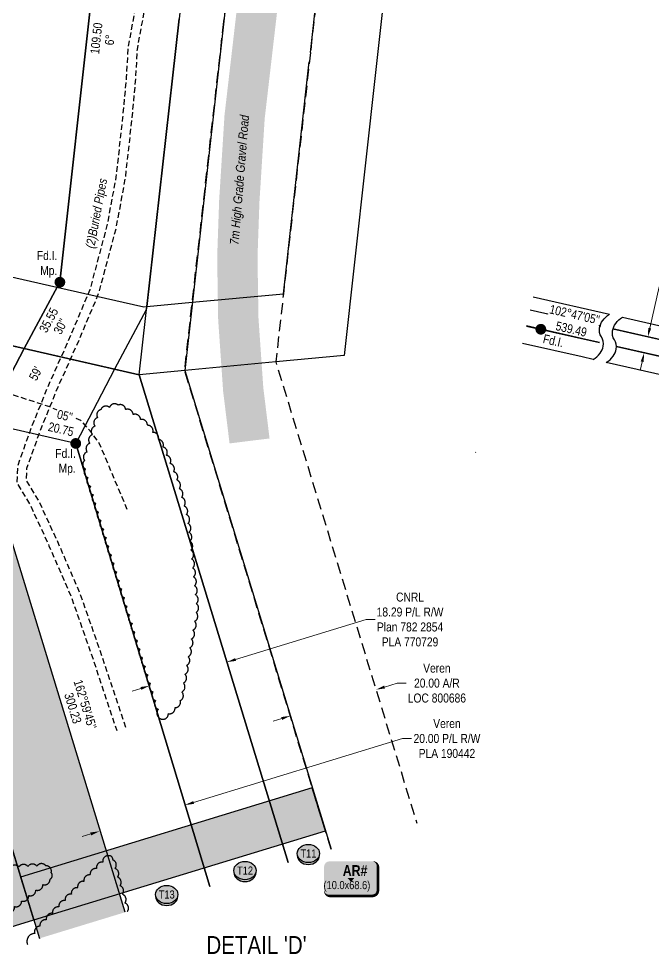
# Model space of a CAD drawing. Extents: x 481557 to 490744, y 6043801 to 6052728.
# Drawn here: x 482056 to 482764, y 6049512 to 6050562 of the extents above; entities that cross this region are included whole.
import ezdxf
from ezdxf.enums import TextEntityAlignment as Align

# ---------------------------------------------------------------- set-up
doc = ezdxf.new("R2010")
doc.units = 0
doc.header["$LTSCALE"] = 5
doc.header["$PDSIZE"] = 5
for name, pattern in [('0', [1, 1, 0]), ('foc-ACCESSROAD', [3.75, 2.5, -1.25]), ('UG_PIPE', [1.875, 1.25, -0.625])]:
    doc.linetypes.add(name, pattern=pattern)
doc.layers.get('Defpoints').update_dxf_attribs({"color": 9})
for name, color, linetype in [('AS-PIPE-UG', 44, 'UG_PIPE'), ('AS-PIPE-UG-T', 44, 'Continuous'), ('AS-ROADS', 254, 'Continuous'), ('C-AR', 13, 'foc-ACCESSROAD'), ('C-RW', 13, 'Continuous'), ('DETAIL-T', 7, 'Continuous'), ('F-RW', 190, 'Continuous'), ('L-BD', 7, 'Continuous'), ('L-MON', 1, 'Continuous'), ('P-CROSSINGS', 250, 'Continuous'), ('P-PROPOSED', 10, 'Continuous'), ('P-PROPOSED-H', 21, 'Continuous'), ('P-TEMP-BLOCKS', 250, 'Continuous'), ('P-TEMP-H', 41, 'Continuous'), ('P-TEMP_LOG DECK', 46, 'Continuous'), ('P-TEMP_WORKSPACE', 46, 'Continuous'), ('P-WORKAREA', 113, 'Continuous'), ('P-WORKAREA-H', 111, 'Continuous'), ('T-BUSH', 110, '0')]:
    doc.layers.add(name, color=color, linetype=linetype)
for name, color, linetype, lineweight in [('C-AR-T', 13, 'Continuous', 9), ('C-RW-T', 13, 'Continuous', 9), ('F-RW-T', 190, 'Continuous', 9), ('T-TEXT', 48, 'Continuous', 18)]:
    doc.layers.add(name, color=color, linetype=linetype, lineweight=lineweight)
doc.styles.add('80', font='ARIALN.TTF', dxfattribs={"height": 10})
doc.styles.add('80CG', font='ARIALN.TTF', dxfattribs={"height": 10})
doc.styles.add('80L', font='ARIALN.TTF', dxfattribs={"height": 10})
doc.styles.add('80LS', font='ARIALNI.TTF', dxfattribs={"height": 10})
doc.styles.add('BOLD', font='ARIALNB.TTF')
doc.dimstyles.new('Compass 5 000', dxfattribs={"dimscale": 5, "dimtxt": 9, "dimasz": 2, "dimexe": 0.2, "dimexo": 0.0625, "dimgap": 0.5, "dimtad": 0, "dimtih": 1, "dimtoh": 1, "dimzin": 0, "dimdsep": 46, "dimtxsty": '80CG', "dimcen": 0.1, "dimse1": 1, "dimse2": 1, "dimclrd": 256, "dimclrt": 256, "dimaunit": 1, "dimadec": 4, "dimazin": 0, "dimtfac": 0.06, "dimtofl": 0, "dimtmove": 0, "dimatfit": 1, "dimfxl": 0.2, "dimtolj": 1, "dimtzin": 0, "dimlwd": -1, "dimarcsym": 0})

# ---------------------------------------------------------------- blocks, each defined once
blk = doc.blocks.new('*D83')
at = {"layer": 'Defpoints', "color": 0, "transparency": 16777216}
for p in [(482757.5896875163, 6050206.953045026), (482844.828144645, 6050187.169588454), (482840.7854502554, 6050169.342652097)]:
    blk.add_point(p, dxfattribs=at)
at = {"layer": 'F-RW-T', "transparency": 16777216}
for p, q in [((482759.801277954, 6050216.705422569), (482770.2663308411, 6050262.852821751)), ((482770.2663308411, 6050262.852821751), (482780.2663308412, 6050262.852821751)), ((482751.3354026888, 6050179.373731127), (482749.1238122511, 6050169.621353584))]:
    blk.add_line(p, q, dxfattribs=at)
for points in [[(482758.175881697, 6050217.074020975), (482761.4266742112, 6050216.336824163), (482757.5896875163, 6050206.953045026)], [(482749.7100064318, 6050179.742329533), (482752.960798946, 6050179.005132721), (482753.5469931265, 6050189.12610867)]]:
    blk.add_solid(points, dxfattribs=at)
at = {"layer": 'F-RW-T', "transparency": 16777216, "insert": (482819.3522789995, 6050262.852821751), "char_height": 10, "attachment_point": 5, "style": '80CG', "bg_fill": 3, "box_fill_scale": 1.1, "bg_fill_color": 256, "bg_fill_true_color": 13158600, "bg_fill_transparency": 0}
blk.add_mtext('\\A1;CNRL\\P18.29 P/L R/W\\PPlan 782 2854\\PPLA 770729', dxfattribs=at)
blk = doc.blocks.new('*D110')
at = {"layer": 'C-AR-T', "transparency": 16777216}
for p, q in [((482463.9269432279, 6049816.540710215), (482478.0076630369, 6049820.846300274)), ((482478.0076630369, 6049820.846300274), (482488.0076630369, 6049820.846300274)), ((482349.1511051951, 6049781.444655903), (482339.5881871476, 6049778.520515274))]:
    blk.add_line(p, q, dxfattribs=at)
for points in [[(482463.4395864564, 6049818.13452989), (482464.4142999996, 6049814.946890541), (482454.3640251805, 6049813.616569587)], [(482348.6637484236, 6049783.038475578), (482349.6384619668, 6049779.850836229), (482358.7140232425, 6049784.368796532)]]:
    blk.add_solid(points, dxfattribs=at)
at = {"layer": 'Defpoints', "color": 0, "transparency": 16777216}
for p in [(482454.3640251805, 6049813.616569587), (482504.6285318148, 6049649.234818269), (482408.9785298773, 6049619.987045213)]:
    blk.add_point(p, dxfattribs=at)
at = {"layer": 'C-AR-T', "transparency": 16777216, "insert": (482522.3084815906, 6049820.846300274), "char_height": 10, "attachment_point": 5, "style": '80CG'}
blk.add_mtext('\\A1;Veren\\P20.00 A/R\\PLOC 800686', dxfattribs=at)
blk = doc.blocks.new('*D112')
at = {"layer": 'C-RW-T', "transparency": 16777216}
for p, q in [((482250.8724438127, 6049687.805536612), (482483.9885642373, 6049759.085416696)), ((482483.9885642373, 6049759.085416696), (482493.988564237, 6049759.085416697)), ((482136.1040835113, 6049652.712832835), (482126.541140673, 6049649.788773281))]:
    blk.add_line(p, q, dxfattribs=at)
for points in [[(482250.3851005537, 6049689.399360418), (482251.3597870714, 6049686.211712805), (482241.3095009739, 6049684.881477059)], [(482135.6167402524, 6049654.306656641), (482136.59142677, 6049651.119009027), (482145.66702635, 6049655.636892388)]]:
    blk.add_solid(points, dxfattribs=at)
at = {"layer": 'Defpoints', "color": 0, "transparency": 16777216}
for p in [(482145.66702635, 6049655.636892388), (482279.609571836, 6049559.623635424), (482183.9670972123, 6049530.379050752)]:
    blk.add_point(p, dxfattribs=at)
at = {"layer": 'C-RW-T', "transparency": 16777216, "insert": (482533.5281276747, 6049759.085416696), "char_height": 10, "attachment_point": 5, "style": '80CG'}
blk.add_mtext('\\A1;Veren\\P20.00 P/L R/W\\PPLA 190442', dxfattribs=at)
blk = doc.blocks.new('*U151')
h = blk.add_hatch(color=111)
edge = h.paths.add_edge_path()
edge.add_line((-23.99999999999998, -20), (23.99999999999998, -20))
edge.add_arc((23.99999999999998, -14), 6, 270, 360)
edge.add_line((29.99999999999998, -14), (29.99999999999998, 12.5))
edge.add_arc((23.99999999999998, 12.5), 6, 0, 90)
edge.add_line((23.99999999999998, 18.5), (-23.99999999999998, 18.5))
edge.add_arc((-23.99999999999998, 12.5), 6, 90, 180)
edge.add_line((-29.99999999999998, 12.5), (-29.99999999999998, -14))
edge.add_arc((-23.99999999999998, -14), 6, 180, 270)
at = {"color": 250, "flags": 128}
blk.add_lwpolyline([(-23.99999999999998, -20, 3, 3, 0), (23.99999999999998, -20, 3, 3, 0.414213562373095), (29.99999999999998, -14, 3, 3, 0), (29.99999999999998, 12.5, 3, 0, 0.414213562373095), (23.99999999999998, 18.5, 0, 0, 0), (-23.99999999999998, 18.5, 0, 0, 0.414213562373095), (-29.99999999999998, 12.5, 0, 0, 0), (-29.99999999999998, -14, 0, 3, 0.414213562373095)], format="xyseb", close=True, dxfattribs=at)
at = {"flags": 128}
blk.add_lwpolyline([(0.03950995586242095, -4.496694227681587, 0, 7.5, 0), (-3.398394867633905e-15, 0, 0, 0, 0)], format="xyseb", dxfattribs=at)
at = {"color": 250}
for tag, p, height, style in [('TEMP_AREA_W1_001', (-9.212824010914055, 2.244292974654144), 12, 'BOLD'), ('ENTER_TEXT_001', (-30.65893587994544, -12.47010782646594), 9, '80')]:
    blk.add_attdef(tag, p, '', height=height, dxfattribs=dict(at, style=style))
blk = doc.blocks.new('Well_proximity')
h = blk.add_hatch(color=191)
h.dxf.hatch_style = 1
edge = h.paths.add_edge_path()
edge.add_ellipse((0, 0), major_axis=(-12.5, 0), ratio=0.8162973455633618, start_angle=0, end_angle=360)
h = blk.add_hatch(color=250)
h.dxf.hatch_style = 1
edge = h.paths.add_edge_path()
edge.add_ellipse((0, -2.047489049626165), major_axis=(-12.5, 0), ratio=0.8162973455633618, start_angle=0, end_angle=180)
edge.add_line((12.5, -2.047489049626165), (12.5, 0))
edge.add_ellipse((0, 0), major_axis=(-12.5, 0), ratio=0.8162973455633618, start_angle=0, end_angle=180, ccw=False)
edge.add_line((-12.5, 0), (-12.5, -2.047489049626165))
at = {"color": 250}
blk.add_ellipse((0, 0), major_axis=(-12.5, 0), ratio=0.8162973455633618, dxfattribs=at)
blk.add_ellipse((0, -2.047489049626165), major_axis=(-12.5, 0), ratio=0.8162973455633618, start_param=0, end_param=3.141592653589793, dxfattribs=at)
at = {"color": 250, "style": '80L'}
blk.add_attdef('CROSSING', text='', height=9, dxfattribs=at).set_placement((0.0891644256771542, 0.0199513138486509), align=Align.MIDDLE_CENTER)
blk = doc.blocks.new('fdia')
at = {"color": 255, "const_width": 1}
blk.add_lwpolyline([(-0.5, 0, 1), (0.5, 0, 1)], format="xyb", close=True, dxfattribs=at)
blk = doc.blocks.new('Fdiaa')
blk.add_blockref('fdia', (0, 0))
blk = doc.blocks.new('fdib')
at = {"color": 1, "const_width": 1.6}
blk.add_lwpolyline([(-0.3999999999996362, 0, 0.9999999999999998), (0.3999999999996362, 0, 1)], format="xyb", close=True, dxfattribs=at)
at = {"color": 1}
blk.add_circle((0, 0), 0.8, dxfattribs=at)
blk = doc.blocks.new('Fdibb')
blk.add_blockref('fdib', (0, 0))
blk = doc.blocks.new('fdicc')
for name in ['Fdibb', 'Fdiaa']:
    blk.add_blockref(name, (0, 0))
blk = doc.blocks.new('FDI')
blk.add_blockref('fdicc', (0, 0))
blk = doc.blocks.new('*D178')
at = {"layer": 'C-RW-T', "transparency": 16777216}
for p, q in [((482297.6918524078, 6049847.259976842), (482443.277271217, 6049891.776137379)), ((482443.277271217, 6049891.776137379), (482453.2772712172, 6049891.776137379)), ((482192.0963002408, 6049814.971657099), (482182.5333671288, 6049812.047565737))]:
    blk.add_line(p, q, dxfattribs=at)
for points in [[(482297.2045038473, 6049848.853799027), (482298.1792009682, 6049845.666154656), (482288.1289192957, 6049844.335885479)], [(482191.6089516804, 6049816.565479285), (482192.5836488013, 6049813.377834913), (482201.6592333529, 6049817.895748462)]]:
    blk.add_solid(points, dxfattribs=at)
at = {"layer": 'Defpoints', "color": 0, "transparency": 16777216}
for p in [(482249.4420287805, 6049970.857290068), (482162.9723428378, 6049944.417153049), (482288.1289192957, 6049844.335885479)]:
    blk.add_point(p, dxfattribs=at)
at = {"layer": 'C-RW-T', "transparency": 16777216, "insert": (482492.3632193755, 6049891.776137378), "char_height": 10, "attachment_point": 5, "style": '80CG'}
blk.add_mtext('\\A1;{\\C0;CNRL\\P18.29 P/L R/W\\PPlan 782 2854\\PPLA 770729}', dxfattribs=at)

msp = doc.modelspace()

# ---------------------------------------------------------------- hatches: boundary and pattern name
at = {"layer": 'P-PROPOSED-H'}
h = msp.add_hatch(color=256, dxfattribs=at)
h.dxf.hatch_style = 1
h.paths.add_polyline_path([(482078.9310608131, 6049536.175589258), (482174.5667423205, 6049565.395726534), (482040.6983908971, 6050003.538466922), (481869.0135441327, 6050042.49780845), (482004.4786417305, 6050298.018299996), (482115.4451029458, 6051296.954245913), (482707.7281856866, 6051230.819155718), (482718.8253474559, 6051330.201513312), (482027.1032868758, 6051407.440087563), (481982.9203669464, 6051009.699126652), (481746.4900178419, 6049967.759268048), (481962.0095356078, 6049918.8524275)])
at = {"layer": 'P-TEMP-H'}
h = msp.add_hatch(color=256, dxfattribs=at)
h.dxf.hatch_style = 1
h.paths.add_polyline_path([(481984.9136551393, 6049843.486469613), (481841.2096963616, 6049799.430786145), (481929.0959167724, 6049512.759759118), (482072.5975428904, 6049556.753661593)])
at = {"layer": 'P-WORKAREA-H'}
h = msp.add_hatch(color=256, dxfattribs=at)
h.dxf.hatch_style = 1
h.paths.add_polyline_path([(482072.5975428904, 6049556.753661593), (482397.8992078963, 6049656.221197809), (482383.2788971699, 6049704.035908044), (482057.9597728786, 6049604.620253807)])

# ---------------------------------------------------------------- linework, layer by layer
at = {"layer": 'AS-PIPE-UG', "flags": 128}
for points in [[(482185.8406808812, 6050574.204692378), (482177.5025249314, 6050528.937783794), (482175.8125249358, 6050496.707783942), (482171.6475249347, 6050451.592783869), (482164.2525249331, 6050385.227783823), (482154.2025249334, 6050331.197783825), (482135.1025249351, 6050259.472783839), (482114.2575249316, 6050209.937783802), (482087.767524932, 6050150.462783876), (482069.9925249355, 6050106.49278383), (482054.3475249328, 6050062.827783825), (482053.6125249354, 6050044.382783794), (482068.9025249316, 6050018.922783811), (482089.547524935, 6049974.172783798), (482114.3675249348, 6049916.837783826), (482138.6675249343, 6049847.582783865), (482165.1275249322, 6049767.972783887)], [(482175.2760751805, 6049771.34586058), (482148.7881243997, 6049851.039955912), (482124.3328872571, 6049920.737381718), (482099.3114636925, 6049978.537676647), (482078.3699022109, 6050023.930501849), (482064.4256887129, 6050047.149578113), (482064.9681941078, 6050060.763880106), (482079.9878578092, 6050102.683574288), (482097.6125884337, 6050146.281853127), (482124.0717931814, 6050205.687711987), (482145.2465313825, 6050256.006285139), (482164.6419139722, 6050328.84051635), (482174.8379591639, 6050383.655672737), (482182.287367951, 6050450.508953908), (482186.4811683749, 6050495.935918126), (482188.1458909831, 6050527.683852909), (482196.2245957249, 6050571.542230043)], [(482176.9275249356, 6050014.447783804), (482156.582524935, 6050062.622783799), (482145.6825249345, 6050088.647783853), (482136.7825249351, 6050100.767783801), (482125.1225249317, 6050113.792783868), (482090.4175249369, 6050128.847783856), (482049.7825249363, 6050142.102783821), (481981.5775249358, 6050158.362783817), (481642.9111247768, 6050232.800757736)]]:
    msp.add_lwpolyline(points, dxfattribs=at)
at = {"layer": 'AS-ROADS', "const_width": 44.97655230000002, "flags": 128}
for points in [[(482468.0160578745, 6051737.54269874), (482406.4775249372, 6051253.732783801), (482360.5875249362, 6050886.517783801), (482331.8475249341, 6050659.432783823), (482315.7446807656, 6050520.759548134)], [(482315.7446807656, 6050520.759548134), (482307.7925249371, 6050452.277783804), (482301.8675249366, 6050358.267783823), (482299.6925249355, 6050295.797783793), (482300.7875249334, 6050227.097783799), (482306.2525249356, 6050148.297783851), (482313.3225249365, 6050090.967783803)]]:
    msp.add_lwpolyline(points, dxfattribs=at)
at = {"layer": 'C-AR', "flags": 128}
for points in [[(482283.5188839003, 6050549.159751195), (482391.9595675218, 6051525.209525193), (482402.8870479921, 6051623.564577318), (482416.1891987642, 6051743.291245793)], [(482515.5608058002, 6051732.269116175), (482513.3423166136, 6051711.84360516), (482501.8985019303, 6051612.570300653), (482491.382131117, 6051514.152743894), (482462.5059393026, 6051258.094704404), (482381.2551251596, 6050524.099928861)], [(482404.2253456298, 6049635.541422687), (482240.9330737942, 6050169.574674494), (482249.3846301618, 6050245.653881771), (482283.521793212, 6050549.159005241)], [(482381.2551251596, 6050524.099928861), (482351.070476633, 6050255.1452057), (482342.617230873, 6050179.06596854), (482499.8725862047, 6049664.788351391)]]:
    msp.add_lwpolyline(points, dxfattribs=at)
at = {"layer": 'C-RW', "flags": 128}
for points in [[(482137.104964763, 6050586.700654689), (482254.2193367025, 6051641.091683052), (482353.5548454095, 6051630.044577505), (482403.0046491851, 6051624.545263021), (482502.4245364825, 6051613.488773732), (482576.9538015123, 6051605.200371451), (482748.4362882642, 6051586.129797838), (482737.3891828973, 6051486.794290702), (482565.9183654195, 6051505.863566558), (482491.382131117, 6051514.152743894), (482391.9687656664, 6051525.208507883), (482342.5246915389, 6051530.707185163), (482234.6837231866, 6050561.681211357)], [(482137.104964763, 6050586.700654689), (482101.7041828985, 6050267.984290703), (482061.860480336, 6050193.912877783), (482018.2941828984, 6050111.004290766), (482011.6741828982, 6050098.604290701), (481969.384130525, 6050019.721354803), (481969.384130525, 6050019.721354803), (481869.0135441327, 6050042.49780845), (481768.5265078433, 6050064.873269543), (481612.6952088663, 6050099.572244605)], [(482174.5667423203, 6049565.395726534), (482040.6983908971, 6050003.538466922), (482011.6741828982, 6050098.604290701), (482018.2941828984, 6050111.004290766), (482061.8352756705, 6050193.931485076), (482101.7041828985, 6050267.984290703), (482137.1218403214, 6050586.696327753)], [(482234.6837231866, 6050561.681211357), (482198.5720580147, 6050240.915281858), (482198.1386091973, 6050237.026178348), (482162.6796941171, 6050171.062963151), (482119.4391828984, 6050088.1592907), (482269.0361499407, 6049594.203389889)], [(482622.2400099279, 6050219.138108509), (482703.6974397231, 6050200.660685564)], [(482696.7953033687, 6050181.743463415), (482684.2656359611, 6050184.586740461), (482617.8210100167, 6050199.664593182)], [(482722.6401840109, 6050196.363801919), (482865.8806359578, 6050163.871806775)], [(482865.8037898747, 6050143.391451767), (482711.3380121419, 6050178.443379804)]]:
    msp.add_lwpolyline(points, dxfattribs=at)
for points in [[(482696.7953033689, 6050181.743463415, 0.09819619322379838), (482704.3944051582, 6050188.675942408, 0.1150249070172722), (482707.8782810793, 6050196.770527401, 0.1891018319355339), (482705.8432738014, 6050206.998450524, -0.1891018319444514), (482703.8082665243, 6050217.226373646, -0.115024907056986), (482707.2921424453, 6050225.320958636, -0.09819619325562509), (482714.8912442342, 6050232.253437633)], [(482711.3380121414, 6050178.443379804, 0.09819619322379838), (482718.9371139307, 6050185.3758588, 0.1150249070172722), (482722.4209898514, 6050193.470443791, 0.1891018319355339), (482720.3859825743, 6050203.698366914, -0.1891018319444514), (482718.3509752968, 6050213.926290036, -0.115024907056986), (482721.8348512177, 6050222.020875026, -0.09819619325562509), (482729.4339530066, 6050228.953354022)]]:
    msp.add_lwpolyline(points, format="xyb", dxfattribs=at)
at = {"layer": 'F-RW', "flags": 128}
for points in [[(482416.1967211888, 6051743.290411419), (482391.9687656664, 6051525.208507883), (482283.521793212, 6050549.159005241)], [(482381.256819394, 6050524.099494454), (482462.5059393026, 6051258.094704404), (482491.3761375776, 6051514.15341043), (482502.4245364825, 6051613.488773732), (482513.3423166136, 6051711.84360516), (482515.597949837, 6051732.264996222)], [(482590.0705730128, 6051724.004619539), (482576.9538015127, 6051605.200371451), (482565.9183654195, 6051505.863566558), (482537.0566401599, 6051249.801436136), (482454.3426726949, 6050505.360094655)], [(483138.3705316921, 6050750.257672189), (483132.3800663185, 6050695.591252889), (483119.0836978795, 6050576.659000918), (483116.5826111339, 6050554.15022603), (483103.3349237225, 6050434.16021616), (483101.1278365043, 6050414.292855182), (483095.3554914519, 6050363.080429098), (483071.720016822, 6050150.356689933), (483056.4676095945, 6050148.933335578), (483036.2141127614, 6050147.040178697), (483025.9945530384, 6050146.283414588), (483020.6491123299, 6050147.496421157), (483000.499154666, 6050152.068921787), (482865.9507587658, 6050182.601126143), (482718.5231861559, 6050216.042659114)], [(482729.4339530072, 6050228.953354022), (482866.0082679041, 6050197.961420867), (483027.7365147489, 6050160.672434691), (483027.7365147489, 6050160.672434691), (483037.821089452, 6050162.250918224), (483058.241183634, 6050164.149184526), (483080.4453512803, 6050364.739082751), (483086.219390936, 6050415.950823956), (483088.429070717, 6050435.817896617), (483090.6126267432, 6050455.488862902), (483104.1796562369, 6050578.318058709), (483117.2916822276, 6050695.64452958), (483123.2820743883, 6050750.310535855)], [(482356.4405654561, 6049620.92983483), (482190.1284638542, 6050164.836062872), (482234.6837231866, 6050561.681211357)], [(482283.521793212, 6050549.159005241), (482240.9310402542, 6050169.574682049), (482404.222711915, 6049635.540617351)], [(482454.3426726949, 6050505.360094655), (482418.8792670073, 6050186.182740314), (482342.617230873, 6050179.06596854), (482240.9330887438, 6050169.578677224), (482190.1284638542, 6050164.836062872), (482162.6796941171, 6050171.062963151), (482061.8352756705, 6050193.931485076), (481655.0213299062, 6050286.197273262)], [(481671.6121622605, 6050359.349844008), (482098.4385183249, 6050262.546622384), (482195.2215970967, 6050240.598073326), (482198.5764025021, 6050240.911763215), (482249.3846301618, 6050245.653881771), (482351.0684431085, 6050255.14521328), (482379.790134594, 6050513.643536046)], [(481655.0212065944, 6050286.196729557), (481960.9478140401, 6050216.811625263), (482061.860480336, 6050193.912877783), (482190.1284638542, 6050164.836062872), (482356.4405654561, 6049620.92983483)], [(482629.6077998469, 6050251.606262575), (482714.8912442346, 6050232.253437633)], [(482705.0776071984, 6050219.092568728), (482626.2854174018, 6050236.96528797)], [(482269.0366173262, 6049594.203532792), (482119.4391828984, 6050088.1592907), (482018.2941828984, 6050111.004290766), (481916.4724573666, 6050133.175689204), (481634.8049945385, 6050197.059075036)]]:
    msp.add_lwpolyline(points, dxfattribs=at)
at = {"layer": 'F-RW'}
for points in [[(482626.2992043553, 6050237.026043902), (482705.0244395524, 6050219.171572025)], [(482703.670462501, 6050200.735879348), (482688.3500046651, 6050204.210641447), (482622.2540666154, 6050219.200053097)], [(482718.5477331993, 6050216.104559703), (482866.5429832548, 6050182.540010507), (482980.7262141023, 6050156.642899279), (483000.908747361, 6050152.06314979), (483026.5623440645, 6050146.247786808), (483104.4296903524, 6049891.590824391), (483111.0724408064, 6049868.051654362), (483194.4046777011, 6049801.106837371), (483270.772520651, 6049782.846120183), (483666.7632446497, 6049239.003373474), (483666.6503962663, 6049208.104893812), (483259.9643271451, 6049766.633682636), (483186.1213066244, 6049784.291416582), (483095.7339865621, 6049857.520728668), (483085.2932875245, 6049891.658555251), (483012.1814264453, 6050130.765786901), (482992.0250164171, 6050135.336681613), (482971.8311427674, 6050139.915712067), (482866.473132902, 6050163.811359534), (482722.6381774173, 6050196.433899753)]]:
    msp.add_lwpolyline(points, dxfattribs=at)
at = {"layer": 'P-PROPOSED'}
msp.add_lwpolyline([(482174.5667423203, 6049565.395726534), (482040.6983908971, 6050003.538466922), (481869.0135441327, 6050042.49780845), (482004.4786417305, 6050298.018299996), (482115.4451029458, 6051296.954245913), (482707.7281856866, 6051230.819155718), (482718.8253474559, 6051330.201513312), (482027.1032868758, 6051407.440087563), (481982.9203669464, 6051009.699126652), (481746.4900178419, 6049967.759268048), (481962.0095356078, 6049918.8524275), (482078.9310608134, 6049536.175589257)], dxfattribs=at)
at = {"layer": 'P-TEMP_LOG DECK', "flags": 128}
msp.add_lwpolyline([(481984.9136551393, 6049843.486469613), (481841.2096963616, 6049799.430786145), (481929.0959167724, 6049512.759759118), (482072.5975428904, 6049556.753661593)], close=True, dxfattribs=at)
at = {"layer": 'P-TEMP_WORKSPACE', "flags": 128}
msp.add_lwpolyline([(482565.2695120373, 6050078.350802256), (482565.7220503427, 6050078.248513328)], dxfattribs=at)
at = {"layer": 'P-WORKAREA', "flags": 128}
msp.add_lwpolyline([(482072.5975428904, 6049556.753661593), (482397.8992078963, 6049656.221197809), (482383.2788971699, 6049704.035908044), (482057.9597728786, 6049604.620253807)], close=True, dxfattribs=at)
at = {"layer": 'T-BUSH', "flags": 128}
msp.add_lwpolyline([(482214.7770039984, 6049780.846844084, 0.52056705), (482222.767083116, 6049786.851254267, 0.52056705), (482230.1623019409, 6049793.528026671, 0.52056705), (482235.9270531755, 6049801.325480088, 0.52056705), (482237.7184796153, 6049811.15833813, 0.52056705), (482239.5099060542, 6049820.99119617, 0.52056705), (482241.301332494, 6049830.824054197, 0.52056705), (482243.0927589345, 6049840.656912251, 0.52056705), (482244.8841853744, 6049850.489770293, 0.52056705), (482246.6756118141, 6049860.322628334, 0.52056705), (482248.4670382539, 6049870.155486375, 0.52056705), (482250.2584646928, 6049879.988344402, 0.52056705), (482252.0498911326, 6049889.821202457, 0.52056705), (482253.8413175732, 6049899.654060498, 0.52056705), (482253.9321638847, 6049909.552816899, 0.52056705), (482252.9070234952, 6049919.494818364, 0.52056705), (482251.8818831049, 6049929.436819828, 0.52056705), (482250.8567427137, 6049939.378821294, 0.52056705), (482249.8316023233, 6049949.320822759, 0.52056705), (482248.8064619338, 6049959.262824222, 0.52056705), (482247.7813215434, 6049969.204825687, 0.52056705), (482246.7561811522, 6049979.146827152, 0.52056705), (482245.7310407627, 6049989.088828617, 0.52056705), (482244.7059003724, 6049999.030830082, 0.52056705), (482242.9204440598, 6050008.828775517, 0.52056705), (482240.2376950903, 6050018.456712168, 0.52056705), (482237.5549461199, 6050028.084648807, 0.52056705), (482234.8721971504, 6050037.712585445, 0.52056705), (482232.1894481817, 6050047.340522083, 0.52056705), (482228.5678508416, 6050056.63645196, 0.52056705), (482224.6016152887, 6050065.81050676, 0.52056705), (482220.6353797349, 6050074.98456156, 0.52056705), (482216.6691441803, 6050084.15861636, 0.52056705), (482211.5223608208, 6050092.634280784, 0.52056705), (482205.3916803138, 6050100.527889748, 0.52056705), (482199.2609998085, 6050108.421498712, 0.52056705), (482191.7003565266, 6050114.784828252, 0.52056705), (482183.4098205214, 6050120.367060661, 0.52056705), (482175.1192845154, 6050125.94929307, 0.52056705), (482166.7291784551, 6050130.939950862, 0.52056705), (482157.0680716747, 6050128.37922407, 0.52056705), (482147.4069648927, 6050125.818497278, 0.52056705), (482143.7726197281, 6050117.010403755, 0.52056705), (482140.8663773412, 6050107.447555793, 0.52056705), (482137.9601349535, 6050097.884707832, 0.52056705), (482135.0538925674, 6050088.321859871, 0.52056705), (482132.1476501806, 6050078.759011909, 0.52056705), (482129.2414077928, 6050069.196163935, 0.52056705), (482130.1941090751, 6050059.63241144, 0.52056705), (482133.0958680292, 6050050.068202068, 0.52056705), (482135.9976269833, 6050040.503992695, 0.52056705), (482138.8993859374, 6050030.939783324, 0.52056705), (482141.8011448907, 6050021.375573951, 0.52056705), (482144.7029038448, 6050011.811364579, 0.52056705), (482147.6046627989, 6050002.247155193, 0.52056705), (482150.5064217538, 6049992.682945835, 0.52056705), (482153.4081807079, 6049983.118736463, 0.52056705), (482156.3099396621, 6049973.554527091, 0.52056705), (482159.2116986162, 6049963.990317718, 0.52056705), (482162.1134575694, 6049954.426108346, 0.52056705), (482165.0152165235, 6049944.861898974, 0.52056705), (482167.9169754777, 6049935.297689602, 0.52056705), (482170.8187344326, 6049925.733480229, 0.52056705), (482173.7204933867, 6049916.169270857, 0.52056705), (482176.6222523409, 6049906.605061485, 0.52056705), (482179.524011295, 6049897.040852113, 0.52056705), (482182.4257702491, 6049887.47664274, 0.52056705), (482185.3275292023, 6049877.912433368, 0.52056705), (482188.2292881565, 6049868.348223982, 0.52056705), (482191.1310471106, 6049858.784014625, 0.52056705), (482194.0328060655, 6049849.219805252, 0.52056705), (482196.9345650196, 6049839.65559588, 0.52056705), (482199.8363239738, 6049830.091386507, 0.52056705), (482202.7380829279, 6049820.527177135, 0.52056705), (482205.6398418811, 6049810.962967763, 0.52056705), (482208.5416008352, 6049801.398758391, 0.52056705), (482211.4433597894, 6049791.834549018, 0.52056705)], format="xyb", close=True, dxfattribs=at)
for points in [[(481996.4532820705, 6049513.549425402, 0.52056705), (482003.1802244004, 6049520.941485522, 0.52056705), (482009.9071667304, 6049528.333545644, 0.52056705), (482016.6341090604, 6049535.725605764, 0.52056705), (482023.3610513896, 6049543.117665885, 0.52056705), (482030.0879937196, 6049550.509726007, 0.52056705), (482036.8149360495, 6049557.901786128, 0.52056705), (482043.5418783804, 6049565.293846248, 0.52056705), (482051.1415534249, 6049571.741219345, 0.52056705), (482059.0551055346, 6049577.846135311, 0.52056705), (482066.9686576459, 6049583.951051275, 0.52056705), (482074.8822097564, 6049590.055967241, 0.52056705), (482082.795761866, 6049596.160883205, 0.52056705), (482090.7093139772, 6049602.265799169, 0.52056705), (482091.9432983095, 6049609.408593444, 0.52056705), (482086.0309845262, 6049617.176210038, 0.52056705), (482076.044989994, 6049616.758814368, 0.52056705), (482066.0589954617, 6049616.341418684, 0.52056705), (482056.0730009304, 6049615.924023028, 0.52056705), (482046.2191468031, 6049614.605675599, 0.52056705), (482036.5338715399, 6049612.137933917, 0.52056705), (482026.8485962751, 6049609.670192237, 0.52056705), (482017.163321012, 6049607.202450556, 0.52056705), (482007.8582270218, 6049606.978276478, 0.52056705), (482004.8708540329, 6049616.506691769, 0.52056705), (482001.9828716643, 6049626.075070095, 0.52056705), (481999.0948892948, 6049635.64344842, 0.52056705), (481996.2069069271, 6049645.211826746, 0.52056705), (481993.3189245576, 6049654.780205072, 0.52056705), (481990.4309421898, 6049664.348583383, 0.52056705), (481987.5429598203, 6049673.916961723, 0.52056705), (481984.6549774525, 6049683.485340049, 0.52056705), (481981.7669950839, 6049693.053718374, 0.52056705), (481978.8790127144, 6049702.6220967, 0.52056705), (481975.9910303467, 6049712.190475025, 0.52056705), (481973.1030479771, 6049721.758853351, 0.52056705), (481970.2150656094, 6049731.327231676, 0.52056705), (481967.3270832408, 6049740.895610002, 0.52056705), (481964.4391008713, 6049750.463988327, 0.52056705), (481961.5511185035, 6049760.032366653, 0.52056705), (481958.663136134, 6049769.600744979, 0.52056705), (481955.7751537662, 6049779.169123305, 0.52056705), (481952.8871713968, 6049788.73750163, 0.52056705), (481949.999189029, 6049798.305879955, 0.52056705), (481947.1112066603, 6049807.874258281, 0.52056705), (481944.2232242909, 6049817.442636606, 0.52056705), (481941.3352419231, 6049827.011014933, 0.52056705), (481938.4472595536, 6049836.579393257, 0.52056705), (481935.5592771858, 6049846.14777157, 0.52056705), (481932.6712948172, 6049855.716149908, 0.52056705), (481929.7833124485, 6049865.284528234, 0.52056705), (481926.8953300799, 6049874.852906561, 0.52056705), (481924.0073477104, 6049884.421284885, 0.52056705), (481925.3806010906, 6049892.941098778, 0.52056705), (481933.9347656723, 6049898.110293516, 0.52056705), (481942.4889302541, 6049903.279488255, 0.52056705), (481951.0430948358, 6049908.448682995, 0.52056705), (481958.4462739085, 6049914.140077085, 0.52056705), (481956.7023796276, 6049923.981476308, 0.52056705), (481954.9584853466, 6049933.822875531, 0.52056705), (481953.2145910657, 6049943.664274756, 0.52056705), (481951.4706967847, 6049953.505673979, 0.52056705), (481949.7268025046, 6049963.34707319, 0.52056705), (481947.9829082236, 6049973.188472426, 0.52056705), (481946.2390139427, 6049983.02987165, 0.52056705), (481944.4951196617, 6049992.871270861, 0.52056705), (481942.5654210665, 6050002.411080305, 0.52056705), (481932.9911811883, 6049999.542589988, 0.52056705), (481923.4169413099, 6049996.674099672, 0.52056705), (481913.8427014308, 6049993.805609355, 0.52056705), (481904.2684615524, 6049990.937119039, 0.52056705), (481897.5188853489, 6049983.661823018, 0.52056705), (481890.914425065, 6049976.160129189, 0.52056705), (481884.3099647813, 6049968.658435347, 0.52056705), (481879.6302775834, 6049959.857085339, 0.52056705), (481875.1401007779, 6049950.927773022, 0.52056705), (481870.6499239733, 6049941.998460732, 0.52056705), (481866.1597471678, 6049933.069148431, 0.52056705), (481861.6695703614, 6049924.139836128, 0.52056705), (481857.179393556, 6049915.210523825, 0.52056705), (481852.6892167513, 6049906.281211522, 0.52056705), (481848.1990399458, 6049897.351899207, 0.52056705), (481843.7088631404, 6049888.422586917, 0.52056705), (481839.218686334, 6049879.493274614, 0.52056705), (481834.7285095293, 6049870.563962311, 0.52056705), (481830.2383327238, 6049861.63465001, 0.52056705), (481825.7481559184, 6049852.705337707, 0.52056705), (481820.5839940225, 6049844.374336244, 0.52056705), (481811.4521013526, 6049847.932155952, 0.52056705), (481802.5002892555, 6049852.377306806, 0.52056705), (481793.5484771583, 6049856.822457661, 0.52056705), (481784.5966650611, 6049861.267608515, 0.52056705), (481775.6448529632, 6049865.71275937, 0.52056705), (481775.335966094, 6049873.853650053, 0.52056705), (481780.2662905181, 6049882.547682893, 0.52056705), (481785.1966149413, 6049891.241715733, 0.52056705), (481790.1269393654, 6049899.935748572, 0.52056705), (481795.0572637903, 6049908.629781411, 0.52056705), (481799.9875882145, 6049917.323814237, 0.52056705), (481804.9179126377, 6049926.017847091, 0.52056705), (481809.8482370626, 6049934.71187993, 0.52056705), (481814.7785614867, 6049943.40591277, 0.52056705), (481819.70888591, 6049952.099945609, 0.52056705), (481824.6392103349, 6049960.79397845, 0.52056705), (481827.9270350009, 6049970.223299664, 0.52056705), (481831.1274124731, 6049979.691767861, 0.52056705), (481834.3277899444, 6049989.160236057, 0.52056705), (481837.5281674148, 6049998.628704254, 0.52056705), (481841.9412649603, 6050007.55406556, 0.52056705), (481846.8975952218, 6050016.233299182, 0.52056705), (481851.8539254823, 6050024.912532805, 0.52056705), (481856.8102557445, 6050033.591766428, 0.52056705), (481861.7665860059, 6050042.271000052, 0.52056705), (481852.5577914413, 6050045.006083517, 0.52056705), (481842.8920963716, 6050047.549436573, 0.52056705), (481833.2264013019, 6050050.092789628, 0.52056705), (481823.5607062313, 6050052.636142682, 0.52056705), (481813.8950111616, 6050055.179495738, 0.52056705), (481804.229316092, 6050057.722848793, 0.52056705), (481794.5636210223, 6050060.266201847, 0.5250650563769074), (481784.6871326179, 6050062.866425785, 0.52056705), (481774.9492725107, 6050065.117733511, 0.52056705), (481765.2114124032, 6050067.369041236, 0.52056705), (481755.4735522959, 6050069.620348962, 0.52056705), (481745.7356921891, 6050071.871656688, 0.52056705), (481735.9978320819, 6050074.122964414, 0.52056705), (481726.2599719743, 6050076.374272138, 0.52056705), (481716.5221118671, 6050078.625579864, 0.52056705), (481706.7842517602, 6050080.87688759, 0.52056705), (481697.0463916531, 6050083.128195316, 0.52056705), (481687.3085315455, 6050085.379503041, 0.52056705), (481677.5706714382, 6050087.630810766, 0.52056705), (481667.8328113314, 6050089.882118492, 0.52056705), (481658.0949512242, 6050092.133426218, 0.52056705), (481648.3570911166, 6050094.384733943, 0.52056705), (481638.6192310094, 6050096.636041669, 0.52056705), (481628.8813709026, 6050098.887349395, 0.52056705), (481619.1435107954, 6050101.13865712, 0.52056705), (481614.0554768577, 6050102.314965877)], [(482176.9197446468, 6049566.101274714, 0.52056705), (482174.1964023822, 6049575.717808021, 0.52056705), (482171.4730601169, 6049585.334341328, 0.52056705), (482168.7497178516, 6049594.950874636, 0.52056705), (482166.0263755862, 6049604.567407943, 0.52056705), (482163.3030333201, 6049614.18394125, 0.52056705), (482160.5796910547, 6049623.800474557, 0.52056705), (482156.5549254288, 6049628.317147361, 0.52056705), (482149.5566176636, 6049621.181462785, 0.52056705), (482142.5583098983, 6049614.045778209, 0.52056705), (482135.5600021331, 6049606.910093633, 0.52056705), (482128.561694367, 6049599.774409058, 0.52056705), (482121.5633866017, 6049592.638724482, 0.52056705), (482114.5650788365, 6049585.503039906, 0.52056705), (482107.5667710712, 6049578.36735533, 0.52056705), (482100.5684633059, 6049571.231670754, 0.52056705), (482093.5701555407, 6049564.095986178, 0.52056705), (482086.5718477763, 6049556.960301602, 0.52056705), (482079.573540011, 6049549.824617026, 0.52056705), (482073.7530672815, 6049541.72713034, 0.52056705), (482065.5214250456, 6049529.535145799, 0.52056705)]]:
    msp.add_lwpolyline(points, format="xyb", dxfattribs=at)

# ---------------------------------------------------------------- block references
at = {"layer": 'L-MON', "xscale": 5.000000000000009, "yscale": 5.000000000000009, "zscale": 5.000000000000009}
for p in [(482101.7041828985, 6050267.984290703), (482119.4391828984, 6050088.1592907)]:
    msp.add_blockref('FDI', p, dxfattribs=at)
at = {"layer": 'P-CROSSINGS', "xscale": 0.99947139, "yscale": 0.99947139, "zscale": 0.99947139}
for p, values in [((482378.918439383, 6049630.849196545), {'CROSSING': 'T11'}), ((482308.2148525508, 6049611.849806326), {'CROSSING': 'T12'}), ((482220.8654628449, 6049585.140971049), {'CROSSING': 'T13'})]:
    msp.add_blockref('Well_proximity', p, dxfattribs=at).add_auto_attribs(values)
at = {"layer": 'P-TEMP-BLOCKS'}
msp.add_blockref('*U151', (482426.5054851986, 6049603.634067312), dxfattribs=at).add_auto_attribs({'TEMP_AREA_W1_001': 'AR#', 'ENTER_TEXT_001': '(10.0x68.6)'})

# ---------------------------------------------------------------- texts
at = {"layer": 'AS-PIPE-UG-T', "insert": (482130.1455042868, 6050306.338055321), "char_height": 9.994789400000018, "attachment_point": 1, "rotation": 79.46296156549855, "style": '80LS'}
msp.add_mtext_dynamic_manual_height_columns('\\pi0.59672;(2)Buried Pipes', width=79.10644512538241, gutter_width=50.02722280583976, heights=[0], dxfattribs=at)
at = {"layer": 'DETAIL-T', "color": 3, "insert": (482321.0729088939, 6049528.811391154), "char_height": 19.98942780000005, "width": 223.7396902362344, "attachment_point": 5, "style": '80CG'}
msp.add_mtext("DETAIL 'D'", dxfattribs=at)
at = {"layer": 'L-BD', "style": '80L'}
for s, height, rotation, p in [('109.50', 9.98950605437528, 83.65890000909255, (482142.4034478815, 6050539.942099181)), ('6°', 9.98950605437528, 83.65890000909255, (482157.2960325422, 6050538.287124145)), ('35.55', 9.994713900000017, 62.00820003338195, (482089.1964106635, 6050225.714671172)), ("30''", 9.994713900000017, 62.00820003338195, (482102.4346258919, 6050218.678205722)), ("59'", 9.994713900000017, 62.00820003338195, (482074.5411152569, 6050166.200111394)), ('20.75', 9.994713900000017, 347.2148000314041, (482102.9267378156, 6050104.071402285)), ("162°59'45''", 9.994713900000013, 286.9883999999914, (482129.9234997961, 6049797.134169906)), ('300.23', 9.994713900000013, 286.9883999999914, (482116.3025146472, 6049792.972843367))]:
    msp.add_text(s, height=height, rotation=rotation, dxfattribs=at).set_placement(p, align=Align.MIDDLE)
at = {"layer": 'L-MON', "char_height": 9.994713900000017, "attachment_point": 1, "style": '80L'}
for insert in [(482057.9837783883, 6050302.70691691), (482078.5797120635, 6050082.10452227)]:
    msp.add_mtext_dynamic_manual_height_columns('\\pi18.027;Fd.I. \\P\\pi21.742;Mp.', width=38.99787070958872, gutter_width=50.02644447881598, heights=[0], dxfattribs=dict(at, insert=insert))
at = {"layer": 'T-TEXT', "insert": (482291.1217459229, 6050309.32760518), "char_height": 10.00000000000002, "attachment_point": 1, "rotation": 85.40722974236677, "style": '80L'}
msp.add_mtext_dynamic_manual_height_columns('\\pi0.82292;{\\fArial Narrow|b0|i1|c0|p34;7m High Grade Gravel Road}', width=145.9910023127316, gutter_width=50.05290294384113, heights=[0], dxfattribs=at)

# ---------------------------------------------------------------- dimensions: what is measured, and where the dimension line sits
at = {"layer": 'C-AR-T'}
dim = msp.add_linear_dim(base=(482454.3640251805, 6049813.616569587), p1=(482408.9785298774, 6049619.987045213), p2=(482504.6285318147, 6049649.234818268), angle=17.00253785137478, text='Veren\\P20.00 A/R\\PLOC 800686', dimstyle='Compass 5 000', dxfattribs=at)
dim.commit()
dim.dimension.update_dxf_attribs({"geometry": '*D110', "text_midpoint": (482522.3084815906, 6049820.846300274), "dimtype": 161})
at = {"layer": 'C-RW-T'}
dim = msp.add_linear_dim(base=(482288.1289192957, 6049844.335885479), p1=(482162.9723428374, 6049944.41715305), p2=(482249.4420287809, 6049970.857290068), angle=17.002242674621545, text='{\\C0;CNRL\\P18.29 P/L R/W\\PPlan 782 2854\\PPLA 770729}', dimstyle='Compass 5 000', dxfattribs=at)
dim.commit()
dim.dimension.update_dxf_attribs({"geometry": '*D178', "text_midpoint": (482492.3632193755, 6049891.776137378), "dimtype": 161})
at = {"layer": 'C-RW-T', "color": 6}
dim = msp.add_linear_dim(base=(482145.66702635, 6049655.636892388), p1=(482279.6095718364, 6049559.623635424), p2=(482183.967097212, 6049530.379050752), angle=197.00205208826637, text='Veren\\P20.00 P/L R/W\\PPLA 190442', dimstyle='Compass 5 000', dxfattribs=at)
dim.commit()
dim.dimension.update_dxf_attribs({"geometry": '*D112', "text_midpoint": (482533.5281276747, 6049759.085416696), "dimtype": 161})

# ---------------------------------------------------------------- next in the draw order: texts
at = {"layer": 'L-BD', "insert": (482677.0684357313, 6050236.852175745), "char_height": 9.994789400000018, "width": 57.59565653686884, "attachment_point": 2, "rotation": 347.21480000000963, "style": '80L', "bg_fill": 3, "box_fill_scale": 1, "bg_fill_color": 256, "bg_fill_transparency": 0}
msp.add_mtext("102°47'05'' 539.49", dxfattribs=at)
at = {"layer": 'L-BD', "insert": (482108.3700669051, 6050124.052844631), "char_height": 9.994713900000017, "width": 16.66008360769035, "attachment_point": 2, "rotation": 347.2148000314001, "style": '80L', "bg_fill": 3, "box_fill_scale": 1.15, "bg_fill_color": 256, "bg_fill_true_color": 256, "bg_fill_transparency": 0}
msp.add_mtext("05''", dxfattribs=at)

# ---------------------------------------------------------------- next in the draw order: dimensions: what is measured, and where the dimension line sits
at = {"layer": 'F-RW-T', "color": 1}
dim = msp.add_linear_dim(base=(482757.5896875163, 6050206.953045026), p1=(482840.7854502554, 6050169.342652098), p2=(482844.8281446451, 6050187.169588454), angle=77.22288167451926, text='CNRL\\P18.29 P/L R/W\\PPlan 782 2854\\PPLA 770729', dimstyle='Compass 5 000', override={"dimtfill": 1}, dxfattribs=at)
dim.commit()
dim.dimension.update_dxf_attribs({"geometry": '*D83', "text_midpoint": (482819.3522789995, 6050262.852821751), "dimtype": 161})

# ---------------------------------------------------------------- next in the draw order: block references
at = {"layer": 'L-MON', "color": 2, "xscale": 5.000000000000006, "yscale": 5.000000000000006, "zscale": 5.000000000000006}
msp.add_blockref('FDI', (482638.2866682007, 6050215.498159489), dxfattribs=at)

# ---------------------------------------------------------------- next in the draw order: texts
at = {"layer": 'L-MON', "style": '80L'}
msp.add_text('Fd.I.', height=9.994713900000017, rotation=347.2195663257662, dxfattribs=at).set_placement((482639.9325266522, 6050200.376932118))

doc.saveas('drawing.dxf')
